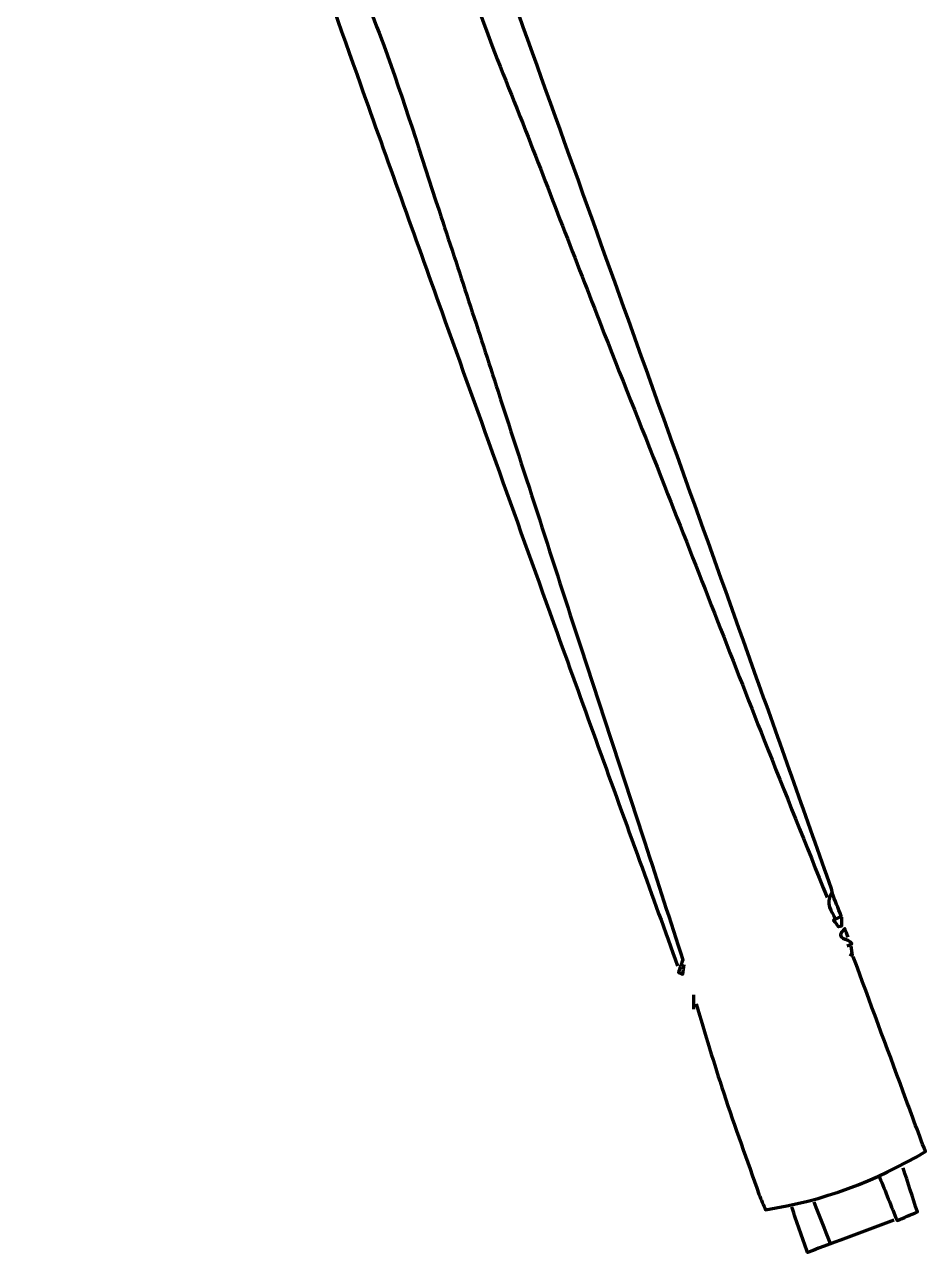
# Model space of a CAD drawing. Header units: inches. Extents: x -1525 to 612, y 0 to 1008.
# Drawn here: x -1025.1 to -681.5, y 42.7 to 510.9 of the extents above; entities that cross this region are included whole.
import ezdxf

# ---------------------------------------------------------------- set-up
doc = ezdxf.new("R2010")
doc.units = ezdxf.units.IN
doc.header["$MEASUREMENT"] = 0
doc.layers.add('Layer 1', color=7, linetype='Continuous', lineweight=0)

msp = doc.modelspace()

# ---------------------------------------------------------------- linework, layer by layer
at = {"layer": 'Layer 1', "color": 18, "lineweight": 70, "true_color": 0x000000}
for points, knots in [([(-964, 861), (-964.21, 862.26), (-964.42, 863.52), (-964.61, 864.69), (-963.21, 864.11), (-962.39, 863.77), (-961.46, 863.39), (-962.63, 861.82), (-963.43, 860.77), (-964.8, 858.93), (-962.69, 858.61), (-961.27, 858.4), (-960.58, 858.3), (-943.09, 810.13), (-925.47, 761.84), (-908.02, 713.49), (-890.59, 665.19), (-873.34, 616.83), (-856, 568.5), (-837.34, 516.5), (-818.66, 464.5), (-800, 412.5), (-782, 362.33), (-763.96, 312.18), (-746.02, 261.99), (-736.43, 235.19), (-727, 208.33), (-717.51, 181.49), (-717.23, 180.7), (-717.17, 179.83), (-717, 179)], [0, 0, 0, 0, 1, 1, 1, 2, 2, 2, 3, 3, 3, 4, 4, 4, 5, 5, 5, 6, 6, 6, 7, 7, 7, 8, 8, 8, 9, 9, 9, 10, 10, 10, 10]), ([(-963, 857.5), (-954.5, 831.33), (-945.98, 805.17), (-937.51, 779), (-926.98, 746.51), (-916.51, 714), (-906, 681.5), (-897.68, 655.83), (-889.4, 630.14), (-880.98, 604.51), (-871.06, 574.31), (-861.24, 544.08), (-850.9, 514.04), (-845.83, 499.33), (-839.64, 485.01), (-834.01, 470.5), (-823.98, 444.67), (-814.06, 418.81), (-803.98, 393.01), (-796.41, 373.64), (-788.62, 354.35), (-781.01, 335), (-768.31, 302.68), (-755.72, 270.31), (-742.98, 238.01), (-735.08, 217.97), (-727, 198), (-719, 178)], [0, 0, 0, 0, 1, 1, 1, 2, 2, 2, 3, 3, 3, 4, 4, 4, 5, 5, 5, 6, 6, 6, 7, 7, 7, 8, 8, 8, 9, 9, 9, 9]), ([(-1025, 845.5), (-1025.11, 842.59), (-1024.05, 841.74), (-1021.77, 844.27), (-1020.95, 842.18), (-1020.43, 840.86), (-1019.67, 838.93), (-1020.5, 838.5), (-1021.5, 838), (-1022.22, 837.63), (-1016, 820.33), (-1009.99, 803.67), (-1004, 787), (-994.66, 761), (-985.35, 734.99), (-976, 709), (-965.01, 678.49), (-953.92, 648.03), (-943.02, 617.49), (-927.61, 574.35), (-912.36, 531.16), (-896.99, 488), (-886.71, 459.15), (-876.34, 430.33), (-866, 401.5), (-851.34, 360.66), (-836.69, 319.82), (-821.99, 279), (-811.54, 249.99), (-801, 221), (-790.5, 192), (-785.67, 178.67), (-780.83, 165.33), (-776, 152)], [0, 0, 0, 0, 1, 1, 1, 2, 2, 2, 3, 3, 3, 4, 4, 4, 5, 5, 5, 6, 6, 6, 7, 7, 7, 8, 8, 8, 9, 9, 9, 10, 10, 10, 11, 11, 11, 11]), ([(-1019.5, 838.5), (-1010.67, 815.83), (-1001.93, 793.13), (-992.98, 770.51), (-981.74, 742.14), (-970.18, 713.89), (-959.04, 685.48), (-945.21, 650.22), (-931.71, 614.82), (-917.99, 579.51), (-908.06, 553.98), (-897.59, 528.65), (-888.13, 502.95), (-880.49, 482.19), (-873.94, 461.02), (-867.02, 439.99), (-859.45, 417.02), (-851.97, 394.01), (-844.51, 371), (-833.98, 338.51), (-823.55, 305.98), (-812.98, 273.51), (-804.9, 248.65), (-796.64, 223.84), (-788.51, 199), (-783.61, 184.02), (-778.81, 169.01), (-774.05, 154.27), (-774.66, 152.52), (-775.2, 150.98), (-775.73, 149.45), (-775.17, 149.25), (-774.62, 149.06), (-774.06, 148.86), (-773.87, 150.07), (-773.69, 151.29), (-773.5, 152.5)], [0, 0, 0, 0, 1, 1, 1, 2, 2, 2, 3, 3, 3, 4, 4, 4, 5, 5, 5, 6, 6, 6, 7, 7, 7, 8, 8, 8, 9, 9, 9, 10, 10, 10, 11, 11, 11, 12, 12, 12, 12]), ([(-713.5, 170.5), (-713.5, 169.37), (-713.5, 168.25), (-713.5, 167.12), (-713.87, 167.05), (-714.24, 166.98), (-714.61, 166.92), (-715.13, 167.57), (-715.65, 168.22), (-716.62, 169.43), (-715.5, 170), (-714.5, 170.5), (-713.59, 170.97), (-714.86, 174.14), (-715.88, 176.7), (-717.18, 179.98), (-719.98, 175.5), (-717.06, 172.91), (-716, 170)], [0, 0, 0, 0, 1, 1, 1, 2, 2, 2, 3, 3, 3, 4, 4, 4, 5, 5, 5, 6, 6, 6, 6]), ([(-711, 163), (-711.4, 164.04), (-711.79, 165.07), (-712.26, 166.29), (-716.81, 161.64), (-710.62, 163.12), (-709.56, 160.35), (-709.87, 160.21), (-710.69, 159.86), (-711.5, 159.5)], [0, 0, 0, 0, 1, 1, 1, 2, 2, 2, 3, 3, 3, 3]), ([(-710, 159.5), (-709.83, 158.33), (-709.67, 157.17), (-709.5, 156), (-709.83, 156.17), (-710.17, 156.33), (-710.5, 156.5)], [0, 0, 0, 0, 1, 1, 1, 2, 2, 2, 2]), ([(-769, 137.5), (-765.5, 126.17), (-762.19, 114.77), (-758.45, 103.52), (-754.16, 90.61), (-749.52, 77.83), (-744.98, 65.01), (-744.24, 62.91), (-743.27, 60.88), (-742.49, 59.03), (-720.54, 62.34), (-700.62, 69.9), (-681.49, 81.18), (-684.33, 88.79), (-687.18, 96.39), (-690, 104), (-696.34, 121.16), (-702.67, 138.33), (-709, 155.5)], [0, 0, 0, 0, 1, 1, 1, 2, 2, 2, 3, 3, 3, 4, 4, 4, 5, 5, 5, 6, 6, 6, 6]), ([(-770, 141), (-770, 140), (-770, 139), (-770, 138), (-770, 137.17), (-770, 136.33), (-770, 135.5)], [0, 0, 0, 0, 1, 1, 1, 2, 2, 2, 2]), ([(-699, 71.5), (-696.77, 65.96), (-694.55, 60.41), (-692.32, 54.86), (-689.67, 56), (-687.33, 57), (-684.55, 58.19), (-686.35, 63.76), (-688.18, 69.38), (-690, 75)], [0, 0, 0, 0, 1, 1, 1, 2, 2, 2, 3, 3, 3, 3]), ([(-693.5, 55), (-704.32, 50.98), (-715.15, 46.95), (-726.49, 42.74), (-728.51, 48.54), (-730.5, 54.27), (-732.5, 60)], [0, 0, 0, 0, 1, 1, 1, 2, 2, 2, 2])]:
    msp.add_open_spline(points, degree=3, knots=knots, dxfattribs=at)
msp.add_open_spline([(-724, 62), (-722, 56.83), (-720, 51.67), (-718, 46.5)], degree=3, dxfattribs=at)

doc.saveas('drawing.dxf')
